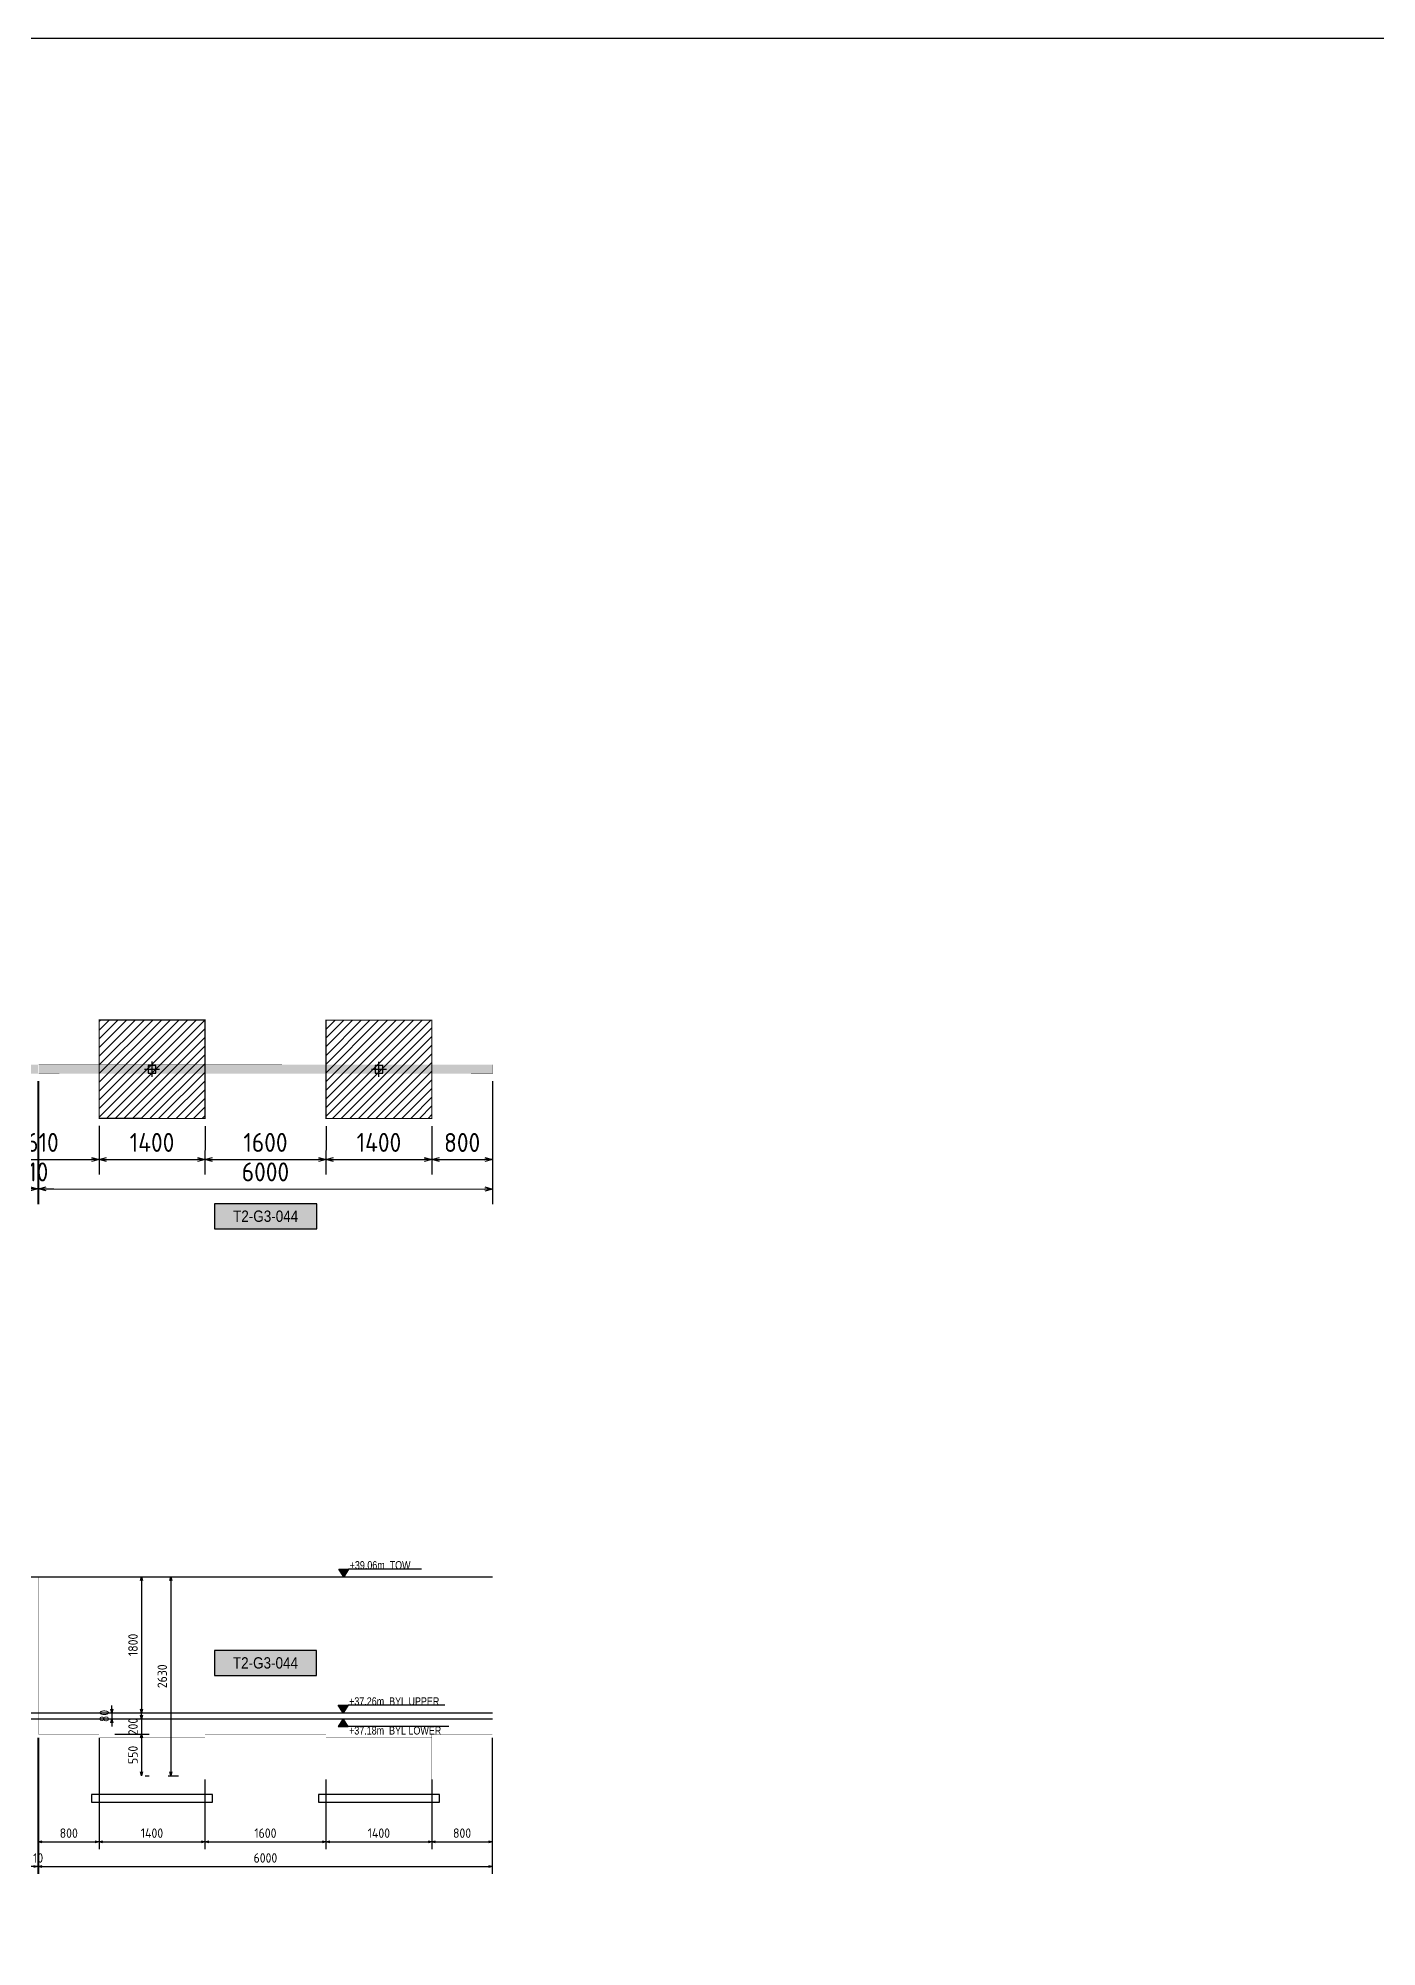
# Model space of a CAD drawing. Header units: centimetres. Extents: x -6122352 to 7132207, y -1694241 to 1947892.
# Drawn here: x 3400055 to 3417755, y 744383 to 769613 of the extents above; entities that cross this region are included whole.
import ezdxf
from ezdxf.enums import TextEntityAlignment as Align

# ---------------------------------------------------------------- set-up
doc = ezdxf.new("R2010")
doc.units = ezdxf.units.CM
doc.header["$MEASUREMENT"] = 0
doc.header["$PDMODE"] = 66
doc.header["$PDSIZE"] = 100
doc.linetypes.add('DASHED2', pattern=[0.375, 0.25, -0.125])
doc.linetypes.add('HIDDEN', pattern=[0.375, 0.25, -0.125])
for name, color, linetype in [('00-MI-DIM', 7, 'Continuous'), ('@MI-FOOTINGS', 7, 'Continuous'), ('@MI-TYPE-01', 30, 'Continuous'), ('@MI-TYPE-02', 6, 'Continuous'), ('JML-Dimension', 1, 'Continuous'), ('PANEL-TAGS', 7, 'Continuous'), ('SECTION', 130, 'Continuous')]:
    doc.layers.add(name, color=color, linetype=linetype)
doc.styles.add('PANELTAG_STYLE', font='arial.ttf')
doc.styles.add('Schueco-BEMSTIL', font='isocpeur.ttf', dxfattribs={"width": 0.9})
doc.styles.add('txt-Pisa-std', font='arial.ttf', dxfattribs={"width": 0.8})
doc.dimstyles.new('MI- JWC-TXT-2.5 MM', dxfattribs={"dimscale": 1.5, "dimtxt": 2.5, "dimasz": 1, "dimexe": 2, "dimexo": 1, "dimgap": 1, "dimtad": 1, "dimdec": 0, "dimdsep": 46, "dimtxsty": 'Schueco-BEMSTIL', "dimblk": 'OPEN30', "dimcen": 0, "dimdle": 2, "dimclrd": 140, "dimclre": 8, "dimclrt": 40, "dimadec": 0, "dimazin": 2, "dimtfac": 1, "dimtdec": 0, "dimtix": 1, "dimtmove": 2, "dimatfit": 3, "dimldrblk": 'OPEN', "dimfxl": 2, "dimlwd": -1, "dimlwe": -1, "dimarcsym": 0})

# ---------------------------------------------------------------- blocks, each defined once
blk = doc.blocks.new('_Open30')
at = {"color": 0, "linetype": 'ByBlock', "lineweight": -2}
for p, q in [((-1, 0.27), (0, 0)), ((0, 0), (-1, -0.27)), ((0, 0), (-1, 0))]:
    blk.add_line(p, q, dxfattribs=at)
blk = doc.blocks.new('*D1451')
at = {"layer": '00-MI-DIM', "color": 140, "transparency": 16777216}
for p, q in [((396566, -182573), (396566, -182473)), ((396566, -182683), (396566, -182673)), ((396566, -182783), (396566, -182883))]:
    blk.add_line(p, q, dxfattribs=at)
at = {"layer": '00-MI-DIM', "color": 8, "transparency": 16777216}
for p, q in [((395141, -182672), (396766, -182673)), ((395141, -182682), (396766, -182683))]:
    blk.add_line(p, q, dxfattribs=at)
at = {"layer": 'Defpoints', "color": 0, "transparency": 16777216}
for p in [(395041, -182672), (395041, -182682), (396566, -182673)]:
    blk.add_point(p, dxfattribs=at)
at = {"layer": '00-MI-DIM', "color": 140, "transparency": 16777216, "xscale": 100, "yscale": 100, "zscale": 100}
for p, rotation in [((396566, -182673), 269.9897341789317), ((396566, -182683), 89.98973417893167)]:
    blk.add_blockref('_Open30', p, dxfattribs=dict(at, rotation=rotation))
at = {"layer": '00-MI-DIM', "color": 40, "transparency": 16777216, "insert": (396341, -182678), "char_height": 250, "attachment_point": 5, "rotation": 89.9897, "style": 'Schueco-BEMSTIL'}
blk.add_mtext('10', dxfattribs=at)
blk = doc.blocks.new('_Open')
at = {"color": 0, "linetype": 'ByBlock', "lineweight": -2}
for p, q in [((-1, 0), (0, 0)), ((-1, 0), (0, 0)), ((0, 0), (-1, 0))]:
    blk.add_line(p, q, dxfattribs=at)
blk = doc.blocks.new('*D1453')
at = {"layer": '00-MI-DIM', "color": 8, "transparency": 16777216}
for p, q in [((395143, -176672), (396767, -176673)), ((395141, -182672), (396766, -182673))]:
    blk.add_line(p, q, dxfattribs=at)
at = {"layer": '00-MI-DIM', "color": 140, "transparency": 16777216}
blk.add_line((396566, -182573), (396567, -176773), dxfattribs=at)
at = {"layer": 'Defpoints', "color": 0, "transparency": 16777216}
for p in [(395043, -176672), (396567, -176673), (395041, -182672)]:
    blk.add_point(p, dxfattribs=at)
at = {"layer": '00-MI-DIM', "color": 140, "transparency": 16777216, "xscale": 100, "yscale": 100, "zscale": 100}
for p, rotation in [((396567, -176673), 89.98973417893167), ((396566, -182673), 269.9897341789317)]:
    blk.add_blockref('_Open30', p, dxfattribs=dict(at, rotation=rotation))
at = {"layer": '00-MI-DIM', "color": 40, "transparency": 16777216, "insert": (396341, -179673), "char_height": 250, "attachment_point": 5, "rotation": 89.9897, "style": 'Schueco-BEMSTIL'}
blk.add_mtext('6000', dxfattribs=at)
blk = doc.blocks.new('T2-FOOTING PLAN')
at = {"layer": '@MI-FOOTINGS', "transparency": 33554679}
h = blk.add_hatch(dxfattribs=at)
h.set_pattern_fill('ANSI31', color=8, scale=650)
h.paths.add_polyline_path([(-700, 650), (700, 650), (700, -650), (-700, -650)])
at = {"layer": '@MI-FOOTINGS', "color": 160, "true_color": 0x3340f0, "const_width": 15}
blk.add_lwpolyline([(-700, 650), (700, 650), (700, -650), (-700, -650)], close=True, dxfattribs=at)
at = {"layer": '@MI-FOOTINGS', "color": 30}
blk.add_point((0, 0), dxfattribs=at)
blk = doc.blocks.new('*D1433')
at = {"layer": '00-MI-DIM', "color": 8, "transparency": 16777216}
for p, q in [((395733, -181872), (396376, -181873)), ((395732, -183482), (396375, -183483))]:
    blk.add_line(p, q, dxfattribs=at)
at = {"layer": '00-MI-DIM', "color": 140, "transparency": 16777216}
blk.add_line((396175, -183383), (396176, -181973), dxfattribs=at)
at = {"layer": 'Defpoints', "color": 0, "transparency": 16777216}
for p in [(395633, -181872), (396176, -181873), (395632, -183482)]:
    blk.add_point(p, dxfattribs=at)
at = {"layer": '00-MI-DIM', "color": 140, "transparency": 16777216, "xscale": 100, "yscale": 100, "zscale": 100}
for p, rotation in [((396176, -181873), 89.98973417893167), ((396175, -183483), 269.9897341789317)]:
    blk.add_blockref('_Open30', p, dxfattribs=dict(at, rotation=rotation))
at = {"layer": '00-MI-DIM', "color": 40, "transparency": 16777216, "insert": (395951, -182678), "char_height": 250, "attachment_point": 5, "rotation": 89.9897, "style": 'Schueco-BEMSTIL'}
blk.add_mtext('1610', dxfattribs=at)
blk = doc.blocks.new('*D1435')
at = {"layer": '00-MI-DIM', "color": 8, "transparency": 16777216}
for p, q in [((395734, -180472), (396376, -180473)), ((395733, -181872), (396376, -181873))]:
    blk.add_line(p, q, dxfattribs=at)
at = {"layer": '00-MI-DIM', "color": 140, "transparency": 16777216}
blk.add_line((396176, -181773), (396176, -180573), dxfattribs=at)
at = {"layer": 'Defpoints', "color": 0, "transparency": 16777216}
for p in [(395634, -180472), (396176, -180473), (395633, -181872)]:
    blk.add_point(p, dxfattribs=at)
at = {"layer": '00-MI-DIM', "color": 140, "transparency": 16777216, "xscale": 100, "yscale": 100, "zscale": 100}
for p, rotation in [((396176, -180473), 89.98973417893167), ((396176, -181873), 269.9897341789317)]:
    blk.add_blockref('_Open30', p, dxfattribs=dict(at, rotation=rotation))
at = {"layer": '00-MI-DIM', "color": 40, "transparency": 16777216, "insert": (395951, -181173), "char_height": 250, "attachment_point": 5, "rotation": 89.9897, "style": 'Schueco-BEMSTIL'}
blk.add_mtext('1400', dxfattribs=at)
blk = doc.blocks.new('*D1437')
at = {"layer": '00-MI-DIM', "color": 8, "transparency": 16777216}
for p, q in [((395734, -178872), (396376, -178873)), ((395734, -180472), (396376, -180473))]:
    blk.add_line(p, q, dxfattribs=at)
at = {"layer": '00-MI-DIM', "color": 140, "transparency": 16777216}
blk.add_line((396176, -180373), (396176, -178973), dxfattribs=at)
at = {"layer": 'Defpoints', "color": 0, "transparency": 16777216}
for p in [(395634, -178872), (396176, -178873), (395634, -180472)]:
    blk.add_point(p, dxfattribs=at)
at = {"layer": '00-MI-DIM', "color": 140, "transparency": 16777216, "xscale": 100, "yscale": 100, "zscale": 100}
for p, rotation in [((396176, -178873), 89.98973417893167), ((396176, -180473), 269.9897341789317)]:
    blk.add_blockref('_Open30', p, dxfattribs=dict(at, rotation=rotation))
at = {"layer": '00-MI-DIM', "color": 40, "transparency": 16777216, "insert": (395951, -179673), "char_height": 250, "attachment_point": 5, "rotation": 89.9897, "style": 'Schueco-BEMSTIL'}
blk.add_mtext('1600', dxfattribs=at)
blk = doc.blocks.new('*D1439')
at = {"layer": '00-MI-DIM', "color": 8, "transparency": 16777216}
for p, q in [((395734, -177472), (396377, -177473)), ((395734, -178872), (396376, -178873))]:
    blk.add_line(p, q, dxfattribs=at)
at = {"layer": '00-MI-DIM', "color": 140, "transparency": 16777216}
blk.add_line((396176, -178773), (396177, -177573), dxfattribs=at)
at = {"layer": 'Defpoints', "color": 0, "transparency": 16777216}
for p in [(395634, -177472), (396177, -177473), (395634, -178872)]:
    blk.add_point(p, dxfattribs=at)
at = {"layer": '00-MI-DIM', "color": 140, "transparency": 16777216, "xscale": 100, "yscale": 100, "zscale": 100}
for p, rotation in [((396177, -177473), 89.98973417893167), ((396176, -178873), 269.9897341789317)]:
    blk.add_blockref('_Open30', p, dxfattribs=dict(at, rotation=rotation))
at = {"layer": '00-MI-DIM', "color": 40, "transparency": 16777216, "insert": (395951, -178173), "char_height": 250, "attachment_point": 5, "rotation": 89.9897, "style": 'Schueco-BEMSTIL'}
blk.add_mtext('1400', dxfattribs=at)
blk = doc.blocks.new('*D1479')
at = {"layer": '00-MI-DIM', "color": 8, "transparency": 16777216}
for p, q in [((395143, -176672), (396377, -176673)), ((395734, -177472), (396377, -177473))]:
    blk.add_line(p, q, dxfattribs=at)
at = {"layer": '00-MI-DIM', "color": 140, "transparency": 16777216}
blk.add_line((396177, -177373), (396177, -176773), dxfattribs=at)
at = {"layer": 'Defpoints', "color": 0, "transparency": 16777216}
for p in [(395043, -176672), (396177, -176673), (395634, -177472)]:
    blk.add_point(p, dxfattribs=at)
at = {"layer": '00-MI-DIM', "color": 140, "transparency": 16777216, "xscale": 100, "yscale": 100, "zscale": 100}
for p, rotation in [((396177, -176673), 89.98973417893167), ((396177, -177473), 269.9897341789317)]:
    blk.add_blockref('_Open30', p, dxfattribs=dict(at, rotation=rotation))
at = {"layer": '00-MI-DIM', "color": 40, "transparency": 16777216, "insert": (395952, -177073), "char_height": 250, "attachment_point": 5, "rotation": 89.9897, "style": 'Schueco-BEMSTIL'}
blk.add_mtext('800', dxfattribs=at)
blk = doc.blocks.new('PANELTAG')
at = {"layer": 'PANEL-TAGS', "color": 1}
blk.add_lwpolyline([(-13.5, -3.3), (13.5, -3.3), (13.5, 3.3), (-13.5, 3.3)], close=True, dxfattribs=at)
at = {"layer": 'PANEL-TAGS', "color": 40, "true_color": 0xffd700}
blk.add_solid([(-13.5, -3.3), (13.5, -3.3), (-13.5, 3.3), (13.5, 3.3)], dxfattribs=at)
at = {"layer": 'PANEL-TAGS', "color": 5, "style": 'PANELTAG_STYLE', "width": 0.85}
blk.add_attdef('TAGNO', text='', height=3, dxfattribs=at).set_placement((0, 0), align=Align.MIDDLE)
blk = doc.blocks.new('*D2096')
at = {"layer": '@MI-TYPE-01', "color": 8, "transparency": 16777216}
for p, q in [((3400060, 747145), (3400060, 745673)), ((3400860, 747145), (3400860, 745673))]:
    blk.add_line(p, q, dxfattribs=at)
at = {"layer": '@MI-TYPE-01', "color": 140, "transparency": 16777216}
blk.add_line((3400110, 745773), (3400810, 745773), dxfattribs=at)
at = {"layer": 'Defpoints', "color": 0, "transparency": 16777216}
for p in [(3400060, 747195), (3400860, 747195), (3400860, 745773)]:
    blk.add_point(p, dxfattribs=at)
at = {"layer": '@MI-TYPE-01', "color": 140, "transparency": 16777216, "xscale": 50, "yscale": 50, "zscale": 50, "rotation": 180}
blk.add_blockref('_Open30', (3400060, 745773), dxfattribs=at)
at = {"layer": '@MI-TYPE-01', "color": 140, "transparency": 16777216, "xscale": 50, "yscale": 50, "zscale": 50}
blk.add_blockref('_Open30', (3400860, 745773), dxfattribs=at)
at = {"layer": '@MI-TYPE-01', "color": 40, "transparency": 16777216, "insert": (3400460, 745886), "char_height": 125, "attachment_point": 5, "style": 'Schueco-BEMSTIL'}
blk.add_mtext('800', dxfattribs=at)
blk = doc.blocks.new('*D2097')
at = {"layer": '@MI-TYPE-01', "color": 8, "transparency": 16777216}
for p, q in [((3400860, 747145), (3400860, 745673)), ((3402260, 746595), (3402260, 745673))]:
    blk.add_line(p, q, dxfattribs=at)
at = {"layer": '@MI-TYPE-01', "color": 140, "transparency": 16777216}
blk.add_line((3400910, 745773), (3402210, 745773), dxfattribs=at)
at = {"layer": 'Defpoints', "color": 0, "transparency": 16777216}
for p in [(3400860, 747195), (3402260, 746645), (3402260, 745773)]:
    blk.add_point(p, dxfattribs=at)
at = {"layer": '@MI-TYPE-01', "color": 140, "transparency": 16777216, "xscale": 50, "yscale": 50, "zscale": 50, "rotation": 180}
blk.add_blockref('_Open30', (3400860, 745773), dxfattribs=at)
at = {"layer": '@MI-TYPE-01', "color": 140, "transparency": 16777216, "xscale": 50, "yscale": 50, "zscale": 50}
blk.add_blockref('_Open30', (3402260, 745773), dxfattribs=at)
at = {"layer": '@MI-TYPE-01', "color": 40, "transparency": 16777216, "insert": (3401560, 745886), "char_height": 125, "attachment_point": 5, "style": 'Schueco-BEMSTIL'}
blk.add_mtext('1400', dxfattribs=at)
blk = doc.blocks.new('*D2098')
at = {"layer": '@MI-TYPE-01', "color": 8, "transparency": 16777216}
for p, q in [((3402260, 746595), (3402260, 745673)), ((3403860, 746595), (3403860, 745673))]:
    blk.add_line(p, q, dxfattribs=at)
at = {"layer": '@MI-TYPE-01', "color": 140, "transparency": 16777216}
blk.add_line((3402310, 745773), (3403810, 745773), dxfattribs=at)
at = {"layer": 'Defpoints', "color": 0, "transparency": 16777216}
for p in [(3402260, 746645), (3403860, 746645), (3403860, 745773)]:
    blk.add_point(p, dxfattribs=at)
at = {"layer": '@MI-TYPE-01', "color": 140, "transparency": 16777216, "xscale": 50, "yscale": 50, "zscale": 50, "rotation": 180}
blk.add_blockref('_Open30', (3402260, 745773), dxfattribs=at)
at = {"layer": '@MI-TYPE-01', "color": 140, "transparency": 16777216, "xscale": 50, "yscale": 50, "zscale": 50}
blk.add_blockref('_Open30', (3403860, 745773), dxfattribs=at)
at = {"layer": '@MI-TYPE-01', "color": 40, "transparency": 16777216, "insert": (3403060, 745886), "char_height": 125, "attachment_point": 5, "style": 'Schueco-BEMSTIL'}
blk.add_mtext('1600', dxfattribs=at)
blk = doc.blocks.new('*D2099')
at = {"layer": '@MI-TYPE-01', "color": 8, "transparency": 16777216}
for p, q in [((3403860, 746595), (3403860, 745673)), ((3405260, 746595), (3405260, 745673))]:
    blk.add_line(p, q, dxfattribs=at)
at = {"layer": '@MI-TYPE-01', "color": 140, "transparency": 16777216}
blk.add_line((3403910, 745773), (3405210, 745773), dxfattribs=at)
at = {"layer": 'Defpoints', "color": 0, "transparency": 16777216}
for p in [(3403860, 746645), (3405260, 746645), (3405260, 745773)]:
    blk.add_point(p, dxfattribs=at)
at = {"layer": '@MI-TYPE-01', "color": 140, "transparency": 16777216, "xscale": 50, "yscale": 50, "zscale": 50, "rotation": 180}
blk.add_blockref('_Open30', (3403860, 745773), dxfattribs=at)
at = {"layer": '@MI-TYPE-01', "color": 140, "transparency": 16777216, "xscale": 50, "yscale": 50, "zscale": 50}
blk.add_blockref('_Open30', (3405260, 745773), dxfattribs=at)
at = {"layer": '@MI-TYPE-01', "color": 40, "transparency": 16777216, "insert": (3404560, 745886), "char_height": 125, "attachment_point": 5, "style": 'Schueco-BEMSTIL'}
blk.add_mtext('1400', dxfattribs=at)
blk = doc.blocks.new('*D2100')
at = {"layer": '@MI-TYPE-01', "color": 8, "transparency": 16777216}
for p, q in [((3406060, 747145), (3406060, 745673)), ((3405260, 746595), (3405260, 745673))]:
    blk.add_line(p, q, dxfattribs=at)
at = {"layer": '@MI-TYPE-01', "color": 140, "transparency": 16777216}
blk.add_line((3405310, 745773), (3406010, 745773), dxfattribs=at)
at = {"layer": 'Defpoints', "color": 0, "transparency": 16777216}
for p in [(3406060, 747195), (3405260, 746645), (3406060, 745773)]:
    blk.add_point(p, dxfattribs=at)
at = {"layer": '@MI-TYPE-01', "color": 140, "transparency": 16777216, "xscale": 50, "yscale": 50, "zscale": 50, "rotation": 180}
blk.add_blockref('_Open30', (3405260, 745773), dxfattribs=at)
at = {"layer": '@MI-TYPE-01', "color": 140, "transparency": 16777216, "xscale": 50, "yscale": 50, "zscale": 50}
blk.add_blockref('_Open30', (3406060, 745773), dxfattribs=at)
at = {"layer": '@MI-TYPE-01', "color": 40, "transparency": 16777216, "insert": (3405660, 745886), "char_height": 125, "attachment_point": 5, "style": 'Schueco-BEMSTIL'}
blk.add_mtext('800', dxfattribs=at)
blk = doc.blocks.new('*D2101')
at = {"layer": '@MI-TYPE-01', "color": 8, "transparency": 16777216}
for p, q in [((3400060, 747145), (3400060, 745346)), ((3406060, 747145), (3406060, 745346))]:
    blk.add_line(p, q, dxfattribs=at)
at = {"layer": '@MI-TYPE-01', "color": 140, "transparency": 16777216}
blk.add_line((3400110, 745446), (3406010, 745446), dxfattribs=at)
at = {"layer": 'Defpoints', "color": 0, "transparency": 16777216}
for p in [(3400060, 747195), (3406060, 747195), (3406060, 745446)]:
    blk.add_point(p, dxfattribs=at)
at = {"layer": '@MI-TYPE-01', "color": 140, "transparency": 16777216, "xscale": 50, "yscale": 50, "zscale": 50, "rotation": 180}
blk.add_blockref('_Open30', (3400060, 745446), dxfattribs=at)
at = {"layer": '@MI-TYPE-01', "color": 140, "transparency": 16777216, "xscale": 50, "yscale": 50, "zscale": 50}
blk.add_blockref('_Open30', (3406060, 745446), dxfattribs=at)
at = {"layer": '@MI-TYPE-01', "color": 40, "transparency": 16777216, "insert": (3403060, 745558), "char_height": 125, "attachment_point": 5, "style": 'Schueco-BEMSTIL'}
blk.add_mtext('6000', dxfattribs=at)
blk = doc.blocks.new('*D2104')
at = {"layer": '@MI-TYPE-01', "color": 8, "transparency": 16777216}
for p, q in [((3400050, 747145), (3400050, 745346)), ((3400060, 747145), (3400060, 745346))]:
    blk.add_line(p, q, dxfattribs=at)
at = {"layer": '@MI-TYPE-01', "color": 140, "transparency": 16777216}
for p, q in [((3400000, 745446), (3399950, 745446)), ((3400050, 745446), (3400060, 745446)), ((3400110, 745446), (3400160, 745446))]:
    blk.add_line(p, q, dxfattribs=at)
at = {"layer": 'Defpoints', "color": 0, "transparency": 16777216}
for p in [(3400050, 747195), (3400060, 747195), (3400060, 745446)]:
    blk.add_point(p, dxfattribs=at)
at = {"layer": '@MI-TYPE-01', "color": 140, "transparency": 16777216, "xscale": 50, "yscale": 50, "zscale": 50}
blk.add_blockref('_Open30', (3400050, 745446), dxfattribs=at)
at = {"layer": '@MI-TYPE-01', "color": 140, "transparency": 16777216, "xscale": 50, "yscale": 50, "zscale": 50, "rotation": 180}
blk.add_blockref('_Open30', (3400060, 745446), dxfattribs=at)
at = {"layer": '@MI-TYPE-01', "color": 40, "transparency": 16777216, "insert": (3400055, 745558), "char_height": 125, "attachment_point": 5, "style": 'Schueco-BEMSTIL'}
blk.add_mtext('10', dxfattribs=at)
blk = doc.blocks.new('T2-ELE FT')
at = {"color": 12, "linetype": 'HIDDEN', "ltscale": 5, "const_width": 2}
blk.add_lwpolyline([(30306558, 1676366), (30306558, 1676866), (30307958, 1676866), (30307958, 1676366)], dxfattribs=at)
at = {"color": 12, "ltscale": 20, "const_width": 2}
blk.add_lwpolyline([(30306558, 1676366), (30307958, 1676366), (30307958, 1676116), (30306558, 1676116)], close=True, dxfattribs=at)
at = {"color": 8, "ltscale": 20}
blk.add_lwpolyline([(30306458, 1676116), (30308058, 1676116), (30308058, 1676016), (30306458, 1676016)], close=True, dxfattribs=at)
blk = doc.blocks.new('*D2083')
at = {"layer": '@MI-TYPE-01', "color": 8, "transparency": 16777216}
for p, q in [((3401774, 749275), (3401909, 749275)), ((3401774, 746645), (3401909, 746645))]:
    blk.add_line(p, q, dxfattribs=at)
at = {"layer": '@MI-TYPE-01', "color": 140, "transparency": 16777216}
blk.add_line((3401809, 749225), (3401809, 746695), dxfattribs=at)
at = {"layer": 'Defpoints', "color": 0, "transparency": 16777216}
for p in [(3401724, 749275), (3401724, 746645), (3401809, 746645)]:
    blk.add_point(p, dxfattribs=at)
at = {"layer": '@MI-TYPE-01', "color": 140, "transparency": 16777216, "xscale": 50, "yscale": 50, "zscale": 50}
for p, rotation in [((3401809, 749275), 90), ((3401809, 746645), 270)]:
    blk.add_blockref('_Open30', p, dxfattribs=dict(at, rotation=rotation))
at = {"layer": '@MI-TYPE-01', "color": 40, "transparency": 16777216, "insert": (3401696, 747960), "char_height": 125, "attachment_point": 5, "rotation": 90, "style": 'Schueco-BEMSTIL'}
blk.add_mtext('2630', dxfattribs=at)
blk = doc.blocks.new('*D2084')
at = {"layer": '@MI-TYPE-01', "color": 8, "transparency": 16777216}
for p, q in [((3401348, 749275), (3401522, 749275)), ((3401348, 747475), (3401522, 747475))]:
    blk.add_line(p, q, dxfattribs=at)
at = {"layer": '@MI-TYPE-01', "color": 140, "transparency": 16777216}
blk.add_line((3401422, 749225), (3401422, 747525), dxfattribs=at)
at = {"layer": 'Defpoints', "color": 0, "transparency": 16777216}
for p in [(3401298, 749275), (3401298, 747475), (3401422, 747475)]:
    blk.add_point(p, dxfattribs=at)
at = {"layer": '@MI-TYPE-01', "color": 140, "transparency": 16777216, "xscale": 50, "yscale": 50, "zscale": 50}
for p, rotation in [((3401422, 749275), 90), ((3401422, 747475), 270)]:
    blk.add_blockref('_Open30', p, dxfattribs=dict(at, rotation=rotation))
at = {"layer": '@MI-TYPE-01', "color": 40, "transparency": 16777216, "insert": (3401309, 748375), "char_height": 125, "attachment_point": 5, "rotation": 90, "style": 'Schueco-BEMSTIL'}
blk.add_mtext('1800', dxfattribs=at)
blk = doc.blocks.new('*D2085')
at = {"layer": '@MI-TYPE-01', "color": 140, "transparency": 16777216}
for p, q in [((3401029, 747525), (3401029, 747575)), ((3401029, 747475), (3401029, 747395)), ((3401029, 747345), (3401029, 747295))]:
    blk.add_line(p, q, dxfattribs=at)
at = {"layer": '@MI-TYPE-01', "color": 8, "transparency": 16777216}
for p, q in [((3400818, 747475), (3401129, 747475)), ((3400921, 747395), (3401129, 747395))]:
    blk.add_line(p, q, dxfattribs=at)
at = {"layer": 'Defpoints', "color": 0, "transparency": 16777216}
for p in [(3400768, 747475), (3400871, 747395), (3401029, 747395)]:
    blk.add_point(p, dxfattribs=at)
at = {"layer": '@MI-TYPE-01', "color": 140, "transparency": 16777216, "xscale": 50, "yscale": 50, "zscale": 50}
for p, rotation in [((3401029, 747475), 270), ((3401029, 747395), 90)]:
    blk.add_blockref('_Open30', p, dxfattribs=dict(at, rotation=rotation))
at = {"layer": '@MI-TYPE-01', "color": 40, "transparency": 16777216, "insert": (3400929, 747435), "char_height": 125, "attachment_point": 5, "rotation": 90, "style": 'Schueco-BEMSTIL'}
blk.add_mtext('80', dxfattribs=at)
blk = doc.blocks.new('*D2086')
at = {"layer": '@MI-TYPE-01', "color": 8, "transparency": 16777216}
for p, q in [((3400921, 747395), (3401522, 747395)), ((3401069, 747195), (3401522, 747195))]:
    blk.add_line(p, q, dxfattribs=at)
at = {"layer": '@MI-TYPE-01', "color": 140, "transparency": 16777216}
for p, q in [((3401422, 747445), (3401422, 747495)), ((3401422, 747395), (3401422, 747195)), ((3401422, 747145), (3401422, 747095))]:
    blk.add_line(p, q, dxfattribs=at)
at = {"layer": 'Defpoints', "color": 0, "transparency": 16777216}
for p in [(3400871, 747395), (3401019, 747195), (3401422, 747195)]:
    blk.add_point(p, dxfattribs=at)
at = {"layer": '@MI-TYPE-01', "color": 140, "transparency": 16777216, "xscale": 50, "yscale": 50, "zscale": 50}
for p, rotation in [((3401422, 747395), 270), ((3401422, 747195), 90)]:
    blk.add_blockref('_Open30', p, dxfattribs=dict(at, rotation=rotation))
at = {"layer": '@MI-TYPE-01', "color": 40, "transparency": 16777216, "insert": (3401309, 747295), "char_height": 125, "attachment_point": 5, "rotation": 90, "style": 'Schueco-BEMSTIL'}
blk.add_mtext('200', dxfattribs=at)
blk = doc.blocks.new('*D2087')
at = {"layer": '@MI-TYPE-01', "color": 8, "transparency": 16777216}
for p, q in [((3401069, 747195), (3401522, 747195)), ((3401472, 746645), (3401522, 746645))]:
    blk.add_line(p, q, dxfattribs=at)
at = {"layer": '@MI-TYPE-01', "color": 140, "transparency": 16777216}
blk.add_line((3401422, 747145), (3401422, 746695), dxfattribs=at)
at = {"layer": 'Defpoints', "color": 0, "transparency": 16777216}
for p in [(3401019, 747195), (3401422, 746645), (3401422, 746645)]:
    blk.add_point(p, dxfattribs=at)
at = {"layer": '@MI-TYPE-01', "color": 140, "transparency": 16777216, "xscale": 50, "yscale": 50, "zscale": 50}
for p, rotation in [((3401422, 747195), 90), ((3401422, 746645), 270)]:
    blk.add_blockref('_Open30', p, dxfattribs=dict(at, rotation=rotation))
at = {"layer": '@MI-TYPE-01', "color": 40, "transparency": 16777216, "insert": (3401309, 746920), "char_height": 125, "attachment_point": 5, "rotation": 90, "style": 'Schueco-BEMSTIL'}
blk.add_mtext('550', dxfattribs=at)
blk = doc.blocks.new('*U2058')
at = {"layer": 'JML-Dimension'}
h = blk.add_hatch(color=10, dxfattribs=at)
h.dxf.hatch_style = 1
h.paths.add_polyline_path([(0, 0), (-1.54, 2.37), (1.54, 2.37)])
blk.add_line((24.31, 2.37), (1.54, 2.37), dxfattribs=at)
blk.add_lwpolyline([(0, 0), (-1.54, 2.37), (1.54, 2.37), (0, 0)], dxfattribs=at)
at = {"color": 5, "style": 'txt-Pisa-std', "width": 0.8}
blk.add_attdef('+0.0', text='', height=2.5, dxfattribs=at).set_placement((1.87, 2.37), align=Align.BOTTOM_LEFT)
blk = doc.blocks.new('*U2056')
at = {"layer": 'JML-Dimension'}
h = blk.add_hatch(color=10, dxfattribs=at)
h.dxf.hatch_style = 1
h.paths.add_polyline_path([(0, 0), (-1.54, 2.37), (1.54, 2.37)])
blk.add_line((31.81, 2.37), (1.54, 2.37), dxfattribs=at)
blk.add_lwpolyline([(0, 0), (-1.54, 2.37), (1.54, 2.37), (0, 0)], dxfattribs=at)
at = {"color": 5, "style": 'txt-Pisa-std', "width": 0.8}
blk.add_attdef('+0.0', text='', height=2.5, dxfattribs=at).set_placement((1.87, 2.37), align=Align.BOTTOM_LEFT)
blk = doc.blocks.new('*U2057')
at = {"layer": 'JML-Dimension'}
h = blk.add_hatch(color=10, dxfattribs=at)
h.dxf.hatch_style = 1
h.paths.add_polyline_path([(0, 0), (-1.54, 2.37), (1.54, 2.37)])
blk.add_line((33.03, 2.37), (1.54, 2.37), dxfattribs=at)
blk.add_lwpolyline([(0, 0), (-1.54, 2.37), (1.54, 2.37), (0, 0)], dxfattribs=at)
at = {"color": 5, "style": 'txt-Pisa-std', "width": 0.8}
blk.add_attdef('+0.0', text='', height=2.5, dxfattribs=at).set_placement((1.87, 2.37), align=Align.BOTTOM_LEFT)
blk = doc.blocks.new('T2-MID PARTITION HALF')
at = {"layer": '@MI-TYPE-02'}
h = blk.add_hatch(color=256, dxfattribs=at)
h.dxf.hatch_style = 1
h.paths.add_polyline_path([(-62.2, 5901.9), (-60, 0), (60, 0), (57.8, 5901.8)])
h.paths.add_polyline_path([(-60, 11911.9), (-62.1, 5911.9), (57.9, 5911.8), (60, 11911.8)])
h.paths.add_polyline_path([(-57.9, 17921.9), (-60, 11921.9), (60, 11921.8), (62.1, 17921.8)])
h.paths.add_polyline_path([(-55.8, 23931.9), (-57.9, 17931.9), (62.1, 17931.8), (64.2, 23931.8)])
at = {"layer": '@MI-TYPE-02', "const_width": 2.5}
blk.add_lwpolyline([(-55.8, 23931.9), (-57.9, 17931.9), (62.1, 17931.8), (64.2, 23931.8)], close=True, dxfattribs=at)
at = {"layer": '@MI-FOOTINGS', "rotation": 89.98973417812736}
for p in [(5, 22431.8), (4.5, 19431.8)]:
    blk.add_blockref('T2-FOOTING PLAN', p, dxfattribs=at)
at = {"layer": '00-MI-DIM'}
for base, p1, p2, picture, middle in [((1587.9, 23931.6), (62.1, 17931.8), (64.2, 23931.8), '*D1453', (1587.3, 20931.6)), ((1586.8, 17931.6), (62.1, 17921.8), (62.1, 17931.8), '*D1451', (1586.8, 17926.6))]:
    dim = blk.add_linear_dim(base=base, p1=p1, p2=p2, angle=89.98973, dimstyle='MI- JWC-TXT-2.5 MM', dxfattribs=at)
    dim.commit()
    dim.dimension.update_dxf_attribs({"geometry": picture, "text_midpoint": middle, "dimtype": 128, "insert": (-394979, 200604.2)})
at = {"layer": '00-MI-DIM', "color": 6}
dim = blk.add_linear_dim(base=(1197.7, 23931.6), p1=(655.2, 23131.7), p2=(64.2, 23931.8), angle=89.98973, dimstyle='MI- JWC-TXT-2.5 MM', dxfattribs=at)
dim.commit()
dim.dimension.update_dxf_attribs({"geometry": '*D1479', "text_midpoint": (972.6, 23531.7), "insert": (-394979, 200604.2)})
at = {"layer": '00-MI-DIM'}
for base, p1, p2, picture, middle in [((1197.6, 23131.6), (654.9, 21731.7), (655.2, 23131.7), '*D1439', (972.5, 22431.7)), ((1197.3, 21731.6), (654.6, 20131.7), (654.9, 21731.7), '*D1437', (972.2, 20931.7)), ((1197, 20131.6), (654.4, 18731.7), (654.6, 20131.7), '*D1435', (971.9, 19431.7)), ((1196.8, 18731.6), (653, 17121.7), (654.4, 18731.7), '*D1433', (971.6, 17926.7))]:
    dim = blk.add_linear_dim(base=base, p1=p1, p2=p2, angle=89.98973, dimstyle='MI- JWC-TXT-2.5 MM', dxfattribs=at)
    dim.commit()
    dim.dimension.update_dxf_attribs({"geometry": picture, "text_midpoint": middle, "insert": (-394979, 200604.2)})

msp = doc.modelspace()

# ---------------------------------------------------------------- linework, layer by layer
at = {"layer": '@MI-TYPE-01'}
msp.add_lwpolyline([(3328169.86356, 769613.28078), (3455154.6764, 769613.28078), (3455154.6764, 569615.5723), (3328169.86356, 569615.5723)], close=True, dxfattribs=at)
at = {"layer": '@MI-TYPE-01', "const_width": 2.5}
msp.add_lwpolyline([(3400060.204, 749275.48765), (3406060.204, 749275.48765), (3406060.204, 747195.48769), (3405260.204, 747195.48769), (3405260.204, 746645.48769), (3403860.204, 746645.48769), (3403860.204, 747195.48769), (3402260.204, 747195.48769), (3402260.204, 746645.48769), (3400860.204, 746645.48769), (3400860.204, 747195.48769), (3400060.204, 747195.48769)], close=True, dxfattribs=at)
at = {"layer": '@MI-TYPE-02', "color": 160, "linetype": 'DASHED2', "ltscale": 5}
for points in [[(3381935.35401, 749275.48765), (3406060.204, 749275.48765)], [(3381960.54805, 747475.48769), (3406060.204, 747475.48769)], [(3381960.54805, 747395.48769), (3406060.204, 747395.48769)]]:
    msp.add_lwpolyline(points, dxfattribs=at)

# ---------------------------------------------------------------- block references
at = {"color": 2, "xscale": -1}
for p in [(33708818.36556, -929720.38607), (33711818.36556, -929720.38607)]:
    msp.add_blockref('T2-ELE FT', p, dxfattribs=at)
at = {"layer": '@MI-TYPE-02', "color": 6, "rotation": 270}
msp.add_blockref('T2-MID PARTITION HALF', (3382129.40118, 755988.49058), dxfattribs=at)
at = {"layer": 'PANEL-TAGS'}
ref = msp.add_blockref('PANELTAG', (3403062.97743, 754041.3752), dxfattribs=dict(at, xscale=50.00000000000001, yscale=50.00000000000001, zscale=50.00000000000001))
ref.add_attrib('TAGNO', 'T2-G3-044', dxfattribs={"color": 5, "height": 150, "style": 'PANELTAG_STYLE', "width": 0.85}).set_placement((3403062.97743, 754041.3752), align=Align.MIDDLE_CENTER)
ref = msp.add_blockref('PANELTAG', (3403060.204, 748136.64151), dxfattribs=dict(at, xscale=50, yscale=50, zscale=50))
ref.add_attrib('TAGNO', 'T2-G3-044', dxfattribs={"color": 5, "height": 150, "style": 'PANELTAG_STYLE', "width": 0.85}).set_placement((3403060.204, 748136.64151), align=Align.MIDDLE_CENTER)
at = {"layer": 'SECTION', "color": 6}
ref = msp.add_blockref('*U2058', (3404094.89073, 749275.48765), dxfattribs=dict(at, xscale=42.30147098076819, yscale=42.30147098076819, zscale=42.30147098076819))
ref.add_attrib('+0.0', '+39.06m  TOW', (3404174.01938, 749375.74471), dxfattribs={"layer": 'JML-Dimension', "color": 5, "height": 105.7536775, "style": 'txt-Pisa-std', "width": 0.8})
ref = msp.add_blockref('*U2056', (3404087.59724, 747475.48769), dxfattribs=dict(at, xscale=42.30147098076819, yscale=42.30147098076819, zscale=42.30147098076819))
ref.add_attrib('+0.0', '+37.26m  BYL UPPER', (3404166.72589, 747575.74476), dxfattribs={"layer": 'JML-Dimension', "color": 5, "height": 105.7536775, "style": 'txt-Pisa-std', "width": 0.8})
ref = msp.add_blockref('*U2057', (3404087.05723, 747395.48769), dxfattribs=dict(at, xscale=-42.30147098076819, yscale=42.30147098076819, zscale=42.30147098076819, rotation=180))
ref.add_attrib('+0.0', '+37.18m  BYL LOWER', (3404166.18588, 747189.47695), dxfattribs={"layer": 'JML-Dimension', "color": 5, "height": 105.7536775, "style": 'txt-Pisa-std', "width": 0.8})

# ---------------------------------------------------------------- dimensions: what is measured, and where the dimension line sits
at = {"layer": '@MI-TYPE-01'}
for base, p1, p2, picture, middle in [((3401421.73714, 747475.48769), (3401298.42071, 749275.48765), (3401298.42071, 747475.48769), '*D2084', (3401309.23714, 748375.48767)), ((3401808.76665, 746645.48769), (3401723.89062, 749275.48765), (3401723.89062, 746645.48769), '*D2083', (3401696.26665, 747960.48767)), ((3401421.73714, 747195.48769), (3400870.52794, 747395.48769), (3401019.4791, 747195.48769), '*D2086', (3401309.23714, 747295.48769)), ((3401421.73714, 746645.48769), (3401019.4791, 747195.48769), (3401421.73714, 746645.48769), '*D2087', (3401309.23714, 746920.48769))]:
    dim = msp.add_linear_dim(base=base, p1=p1, p2=p2, angle=90, dimstyle='MI- JWC-TXT-2.5 MM', dxfattribs=at)
    dim.commit()
    dim.dimension.update_dxf_attribs({"geometry": picture, "text_midpoint": middle})
dim = msp.add_linear_dim(base=(3401029.15953, 747395.48769), p1=(3400768.20522, 747475.48769), p2=(3400870.52794, 747395.48769), angle=90, dimstyle='MI- JWC-TXT-2.5 MM', dxfattribs=at)
dim.commit()
dim.dimension.update_dxf_attribs({"geometry": '*D2085', "text_midpoint": (3400929.08567, 747435.48769), "dimtype": 160})
dim = msp.add_linear_dim(base=(3400060.204, 745445.66259), p1=(3400050.204, 747195.48769), p2=(3400060.204, 747195.48769), dimstyle='MI- JWC-TXT-2.5 MM', dxfattribs=at)
dim.commit()
dim.dimension.update_dxf_attribs({"geometry": '*D2104', "text_midpoint": (3400055.204, 745558.16259)})
for base, p1, p2, picture, middle in [((3400860.204, 745773.13522), (3400060.204, 747195.48769), (3400860.204, 747195.48769), '*D2096', (3400460.204, 745773.13522)), ((3406060.204, 745445.66259), (3400060.204, 747195.48769), (3406060.204, 747195.48769), '*D2101', (3403060.204, 745445.66259)), ((3402260.204, 745773.13522), (3400860.204, 747195.48769), (3402260.204, 746645.48769), '*D2097', (3401560.204, 745773.13522)), ((3406060.204, 745773.13522), (3405260.204, 746645.48769), (3406060.204, 747195.48769), '*D2100', (3405660.204, 745773.13522)), ((3403860.204, 745773.13522), (3402260.204, 746645.48769), (3403860.204, 746645.48769), '*D2098', (3403060.204, 745773.13522)), ((3405260.204, 745773.13522), (3403860.204, 746645.48769), (3405260.204, 746645.48769), '*D2099', (3404560.204, 745773.13522))]:
    dim = msp.add_linear_dim(base=base, p1=p1, p2=p2, dimstyle='MI- JWC-TXT-2.5 MM', dxfattribs=at)
    dim.commit()
    dim.dimension.update_dxf_attribs({"geometry": picture, "text_midpoint": middle, "dimtype": 160})

doc.saveas('drawing.dxf')
